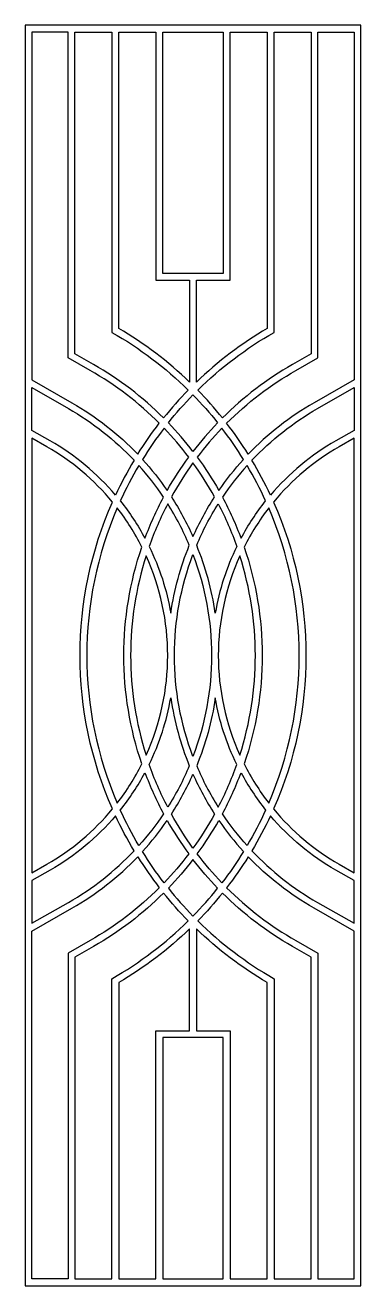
# Model space of a CAD drawing. Extents: x 25094 to 25837, y 3558 to 6343.
import ezdxf

# ---------------------------------------------------------------- set-up
doc = ezdxf.new("R2010")
doc.units = 0
doc.layers.add('DEFAULT_LAYER', color=5, linetype='CONTINUOUS')

msp = doc.modelspace()

# ---------------------------------------------------------------- linework, layer by layer
at = {"layer": 'DEFAULT_LAYER'}
for points in [[(25093.9, 3558.4), (25836.6, 3558.4), (25836.6, 6342.9), (25093.9, 6342.9)], [(25398.2, 6327.9), (25532.2, 6327.9), (25532.2, 5794.7), (25398.2, 5794.7)], [(25398.2, 3573.4), (25532.2, 3573.4), (25532.2, 4106.6), (25398.2, 4106.6)]]:
    msp.add_lwpolyline(points, close=True, dxfattribs=at)
for points in [[(25197.2, 5509.1, -0.072302), (25343, 5395.1, -0.024935), (25390.7, 5463.6, 0.066605), (25237.9, 5580.3), (25189, 5608.2), (25189, 6327.9), (25108.9, 6327.9), (25108.9, 5559.5)], [(25400.1, 5475.4, 0.066008), (25245.3, 5593.3), (25204, 5616.9), (25204, 6327.9), (25286, 6327.9), (25286, 5664.5, -0.064595), (25454.6, 5536.8, 0.024536)], [(25457.7, 5554.7, 0.058876), (25301, 5673.2), (25301, 6327.9), (25383.2, 6327.9), (25383.2, 5779.7), (25457.7, 5779.7)], [(25629.5, 5673.2, 0.058876), (25472.7, 5554.7), (25472.7, 5779.7), (25547.2, 5779.7), (25547.2, 6327.9), (25629.5, 6327.9)], [(25644.5, 5664.5), (25644.5, 6327.9), (25726.5, 6327.9), (25726.5, 5616.9), (25685.2, 5593.3, 0.066008), (25530.4, 5475.4, 0.024536), (25475.8, 5536.8, -0.064595)], [(25733.3, 5509.1, 0.072302), (25587.5, 5395.1, 0.024935), (25539.7, 5463.6, -0.066605), (25692.6, 5580.3), (25741.5, 5608.2), (25741.5, 6327.9), (25821.6, 6327.9), (25821.6, 5559.5)], [(25149, 5424.9), (25108.9, 5447.8), (25108.9, 5542.3), (25189.7, 5496.1, -0.073884), (25334.8, 5381.9, 0.026083), (25293.8, 5304.8, 0.086738)], [(25740.7, 5496.1), (25821.6, 5542.3), (25821.6, 5447.8), (25781.4, 5424.9, 0.086738), (25636.6, 5304.8, 0.026083), (25595.6, 5381.9, -0.073884)], [(25465.2, 5526.2, -0.025017), (25519.8, 5464.6, 0.02825), (25465.2, 5401.3, 0.02825), (25410.7, 5464.6, -0.025017)], [(25141.6, 4489.5, 0.090084), (25287, 4611.6, -0.211551), (25287, 5289.7, 0.090084), (25141.6, 5411.9), (25108.9, 5430.5), (25108.9, 4470.8)], [(25455.9, 5388.9, 0.028981), (25401.3, 5452.7, 0.025525), (25353.6, 5383.8, -0.034161), (25408.1, 5315, -0.029738)], [(25576.9, 5383.8, 0.025525), (25529.1, 5452.7, 0.028981), (25474.6, 5388.9, -0.029738), (25522.4, 5315, -0.034161)], [(25788.9, 5411.9, 0.090084), (25643.5, 5289.7, -0.211551), (25643.5, 4611.6, 0.090084), (25788.9, 4489.5), (25821.6, 4470.8), (25821.6, 5430.5)], [(25513, 5301, 0.030756), (25465.2, 5376.2, 0.030756), (25417.5, 5301, -0.038919), (25465.2, 5213.2, -0.038919)], [(25345.4, 5370.4, 0.026916), (25304.4, 5292, -0.045344), (25359, 5209.5, -0.033653), (25400, 5300.2, 0.035407)], [(25626, 5292, 0.026916), (25585, 5370.4, 0.035407), (25530.5, 5300.2, -0.033653), (25571.5, 5209.5, -0.045344)], [(25352.1, 5190.3, 0.048116), (25297.6, 5276.5, 0.206612), (25297.6, 4624.8, 0.048116), (25352.1, 4711, -0.166362)], [(25457.1, 5194.2, 0.041206), (25409.3, 5285.8, 0.035553), (25368.3, 5191.4, -0.071044), (25416.1, 5044.5, -0.060545)], [(25521.1, 5285.8, -0.035553), (25562.1, 5191.4, 0.071044), (25514.4, 5044.5, 0.060545), (25473.4, 5194.2, -0.041206)], [(25618.2, 4950.7, -0.082613), (25578.4, 4711, 0.048116), (25632.9, 4624.8, 0.206612), (25632.9, 5276.5, 0.048116), (25578.4, 5190.3, -0.082613)], [(25327.2, 4950.7, 0.077267), (25361.5, 4730.5, 0.216988), (25361.5, 5170.8, 0.077267)], [(25465.2, 5173.9, -0.183667), (25465.2, 4727.4, -0.183667)], [(25569, 5170.8, 0.216988), (25569, 4730.5, 0.155463)], [(25457.1, 4707.1, -0.041206), (25409.3, 4615.5, -0.035553), (25368.3, 4710, 0.071044), (25416.1, 4856.8, 0.060545)], [(25521.1, 4615.5, 0.035553), (25562.1, 4710, -0.071044), (25514.4, 4856.8, -0.060545), (25473.4, 4707.1, 0.041206)], [(25345.4, 4530.9, -0.026916), (25304.4, 4609.3, 0.045344), (25359, 4691.8, 0.033653), (25400, 4601.1, -0.035407)], [(25513, 4600.3, -0.030756), (25465.2, 4525.1, -0.030756), (25417.5, 4600.3, 0.038919), (25465.2, 4688.2, 0.038919)], [(25626, 4609.3, -0.026916), (25585, 4530.9, -0.035407), (25530.5, 4601.1, 0.033653), (25571.5, 4691.8, 0.045344)], [(25149, 4476.4), (25108.9, 4453.5), (25108.9, 4359.1), (25189.7, 4405.2, 0.073884), (25334.8, 4519.4, -0.026083), (25293.8, 4596.5, -0.086738)], [(25740.7, 4405.2), (25821.6, 4359.1), (25821.6, 4453.5), (25781.4, 4476.4, -0.086738), (25636.6, 4596.5, -0.026083), (25595.6, 4519.4, 0.073884)], [(25455.9, 4512.5, -0.028981), (25401.3, 4448.6, -0.025525), (25353.6, 4517.5, 0.034161), (25408.1, 4586.3, 0.029738)], [(25576.9, 4517.5, -0.025525), (25529.1, 4448.6, -0.028981), (25474.6, 4512.5, 0.029738), (25522.4, 4586.3, 0.034161)], [(25197.2, 4392.2, 0.072302), (25343, 4506.2, 0.024935), (25390.7, 4437.8, -0.066605), (25237.9, 4321), (25189, 4293.1), (25189, 3573.4), (25108.9, 3573.4), (25108.9, 4341.8)], [(25465.2, 4375.2, 0.025017), (25519.8, 4436.7, -0.02825), (25465.2, 4500, -0.02825), (25410.7, 4436.7, 0.025017)], [(25733.3, 4392.2, -0.072302), (25587.5, 4506.2, -0.024935), (25539.7, 4437.8, 0.066605), (25692.6, 4321), (25741.5, 4293.1), (25741.5, 3573.4), (25821.6, 3573.4), (25821.6, 4341.8)], [(25400.1, 4425.9, -0.066008), (25245.3, 4308), (25204, 4284.4), (25204, 3573.4), (25286, 3573.4), (25286, 4236.8, 0.064595), (25454.6, 4364.5, -0.024536)], [(25644.5, 4236.8), (25644.5, 3573.4), (25726.5, 3573.4), (25726.5, 4284.4), (25685.2, 4308, -0.066008), (25530.4, 4425.9, -0.024536), (25475.8, 4364.5, 0.064595)], [(25457.7, 4346.6, -0.058876), (25301, 4228.2), (25301, 3573.4), (25383.2, 3573.4), (25383.2, 4121.6), (25457.7, 4121.6)], [(25629.5, 4228.2, -0.058876), (25472.7, 4346.6), (25472.7, 4121.6), (25547.2, 4121.6), (25547.2, 3573.4), (25629.5, 3573.4)]]:
    msp.add_lwpolyline(points, format="xyb", close=True, dxfattribs=at)

doc.saveas('drawing.dxf')
